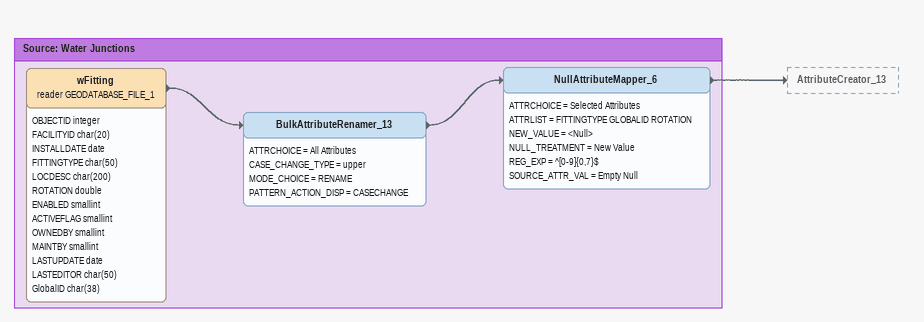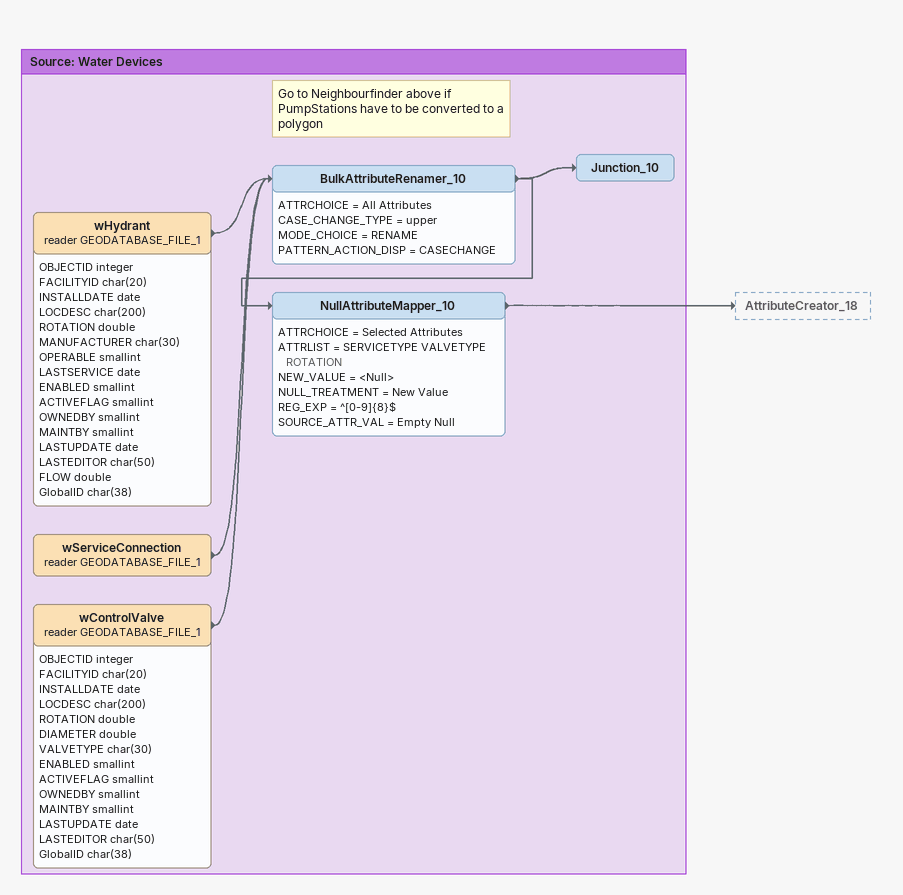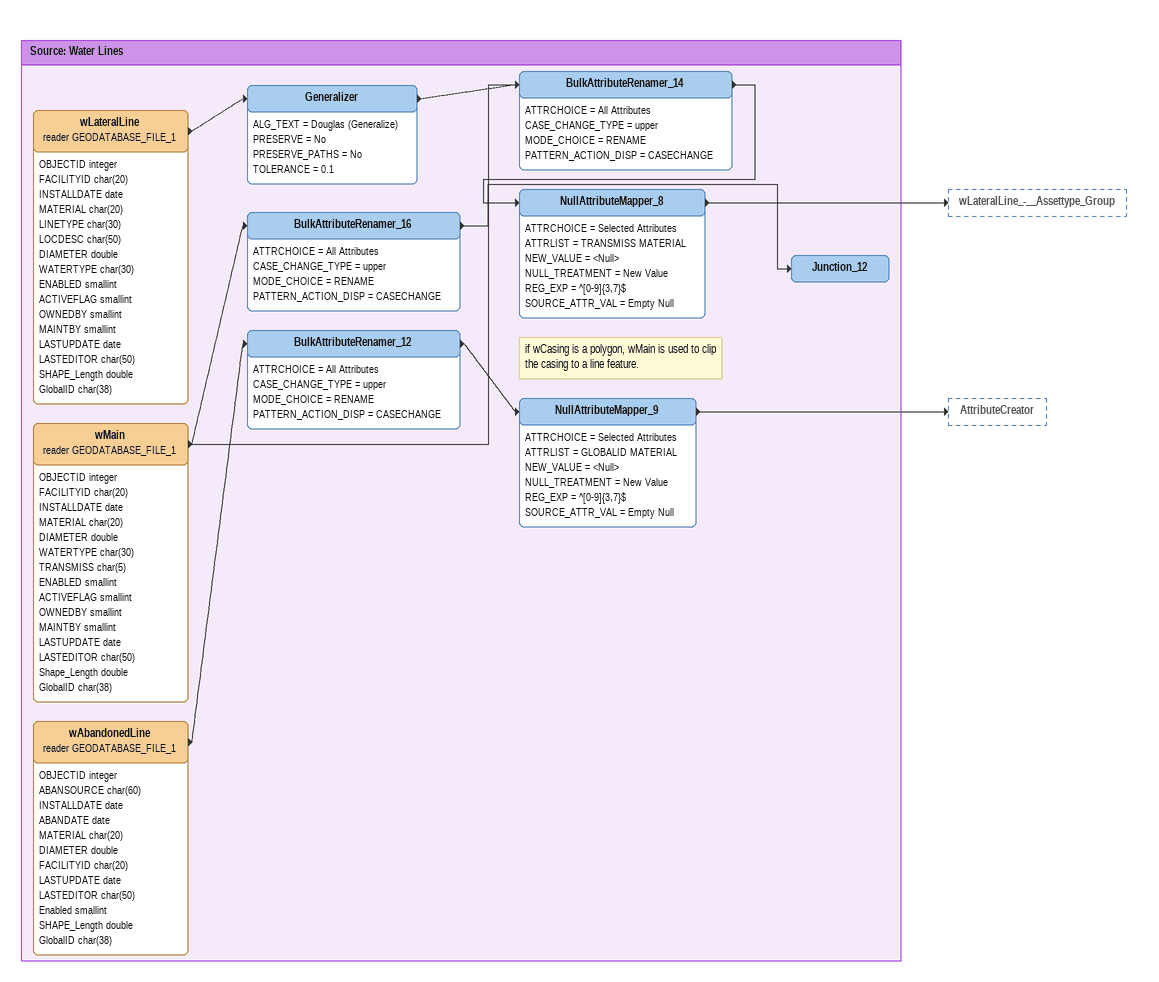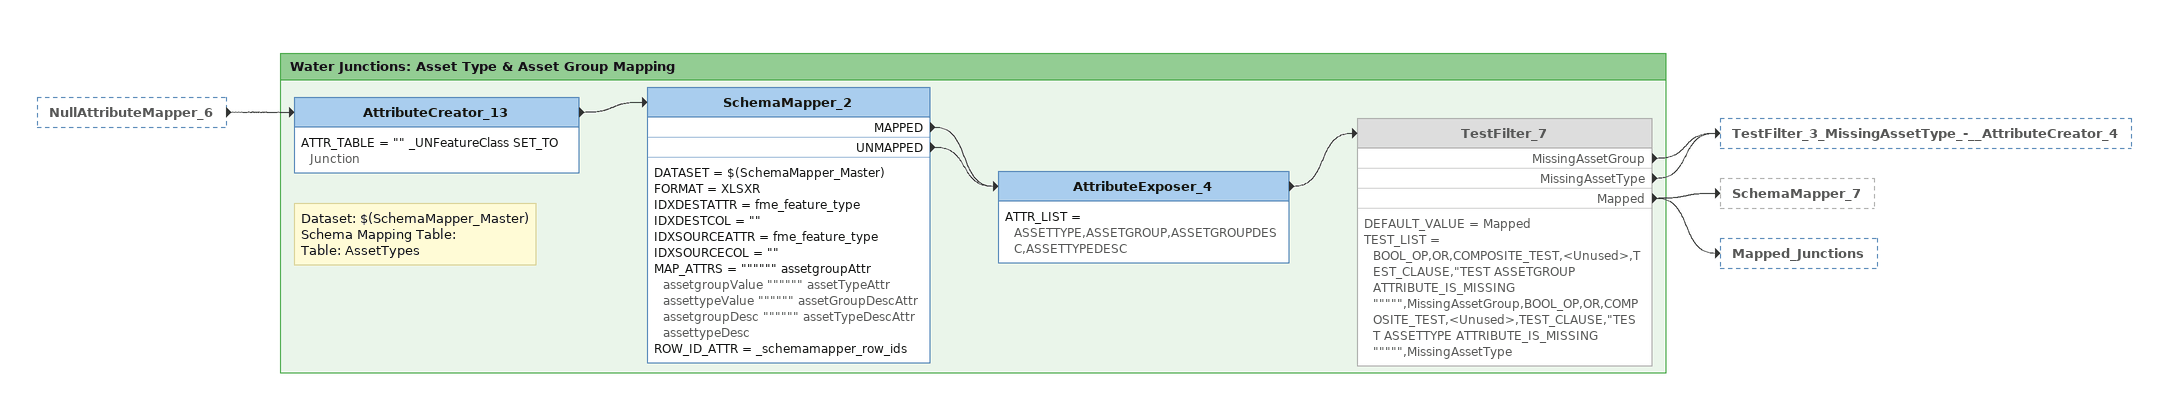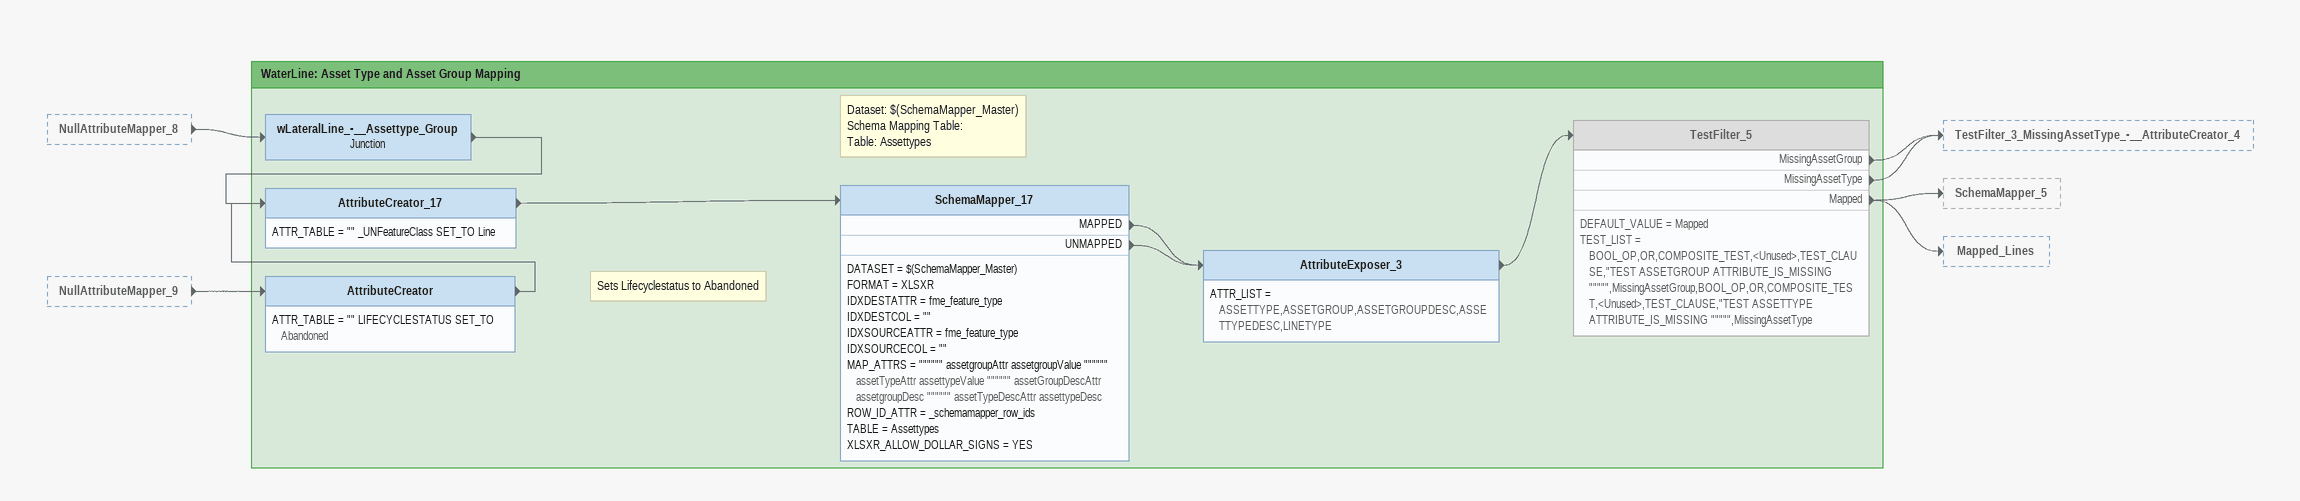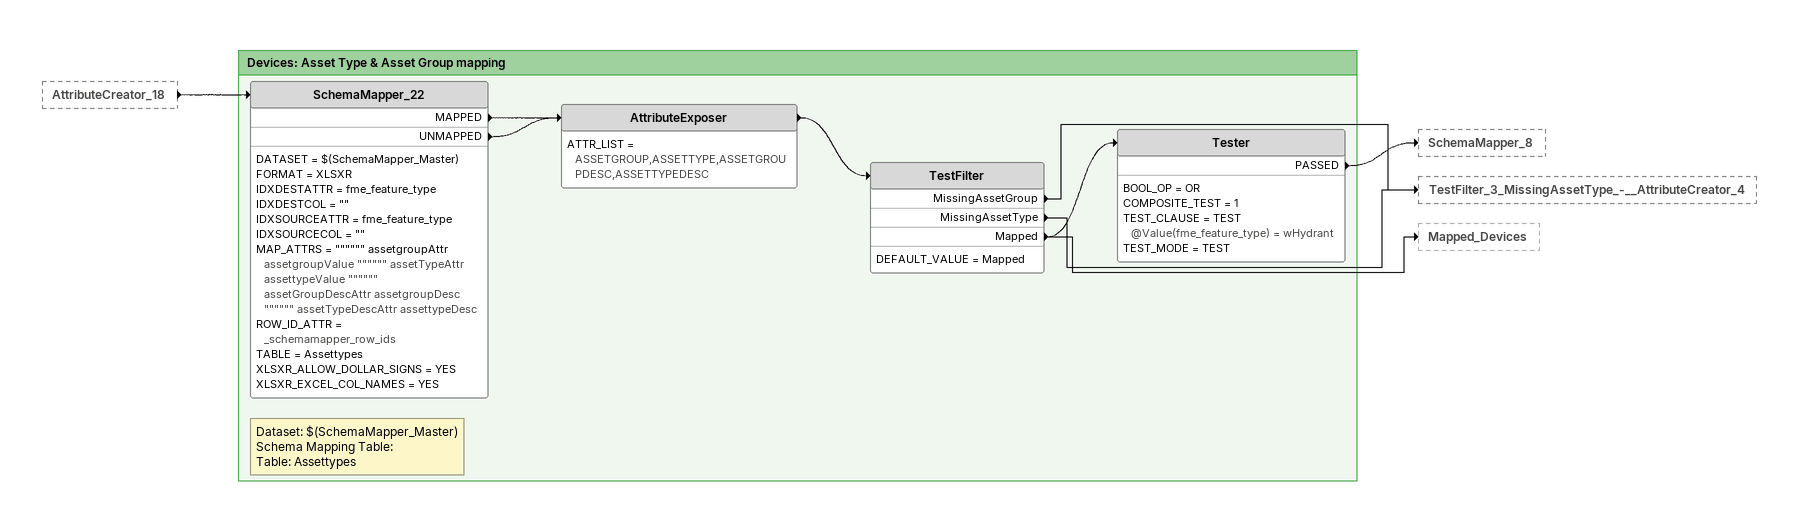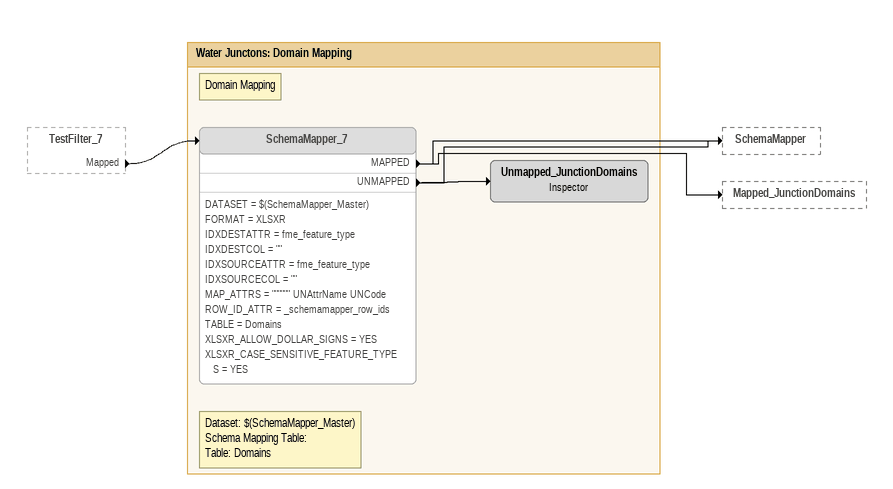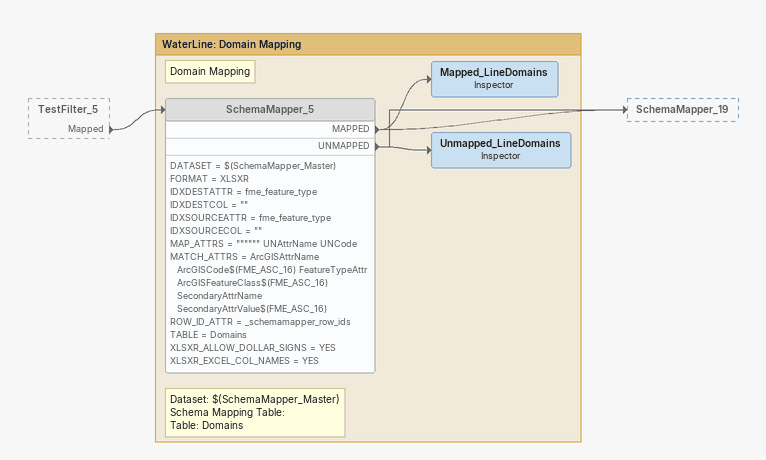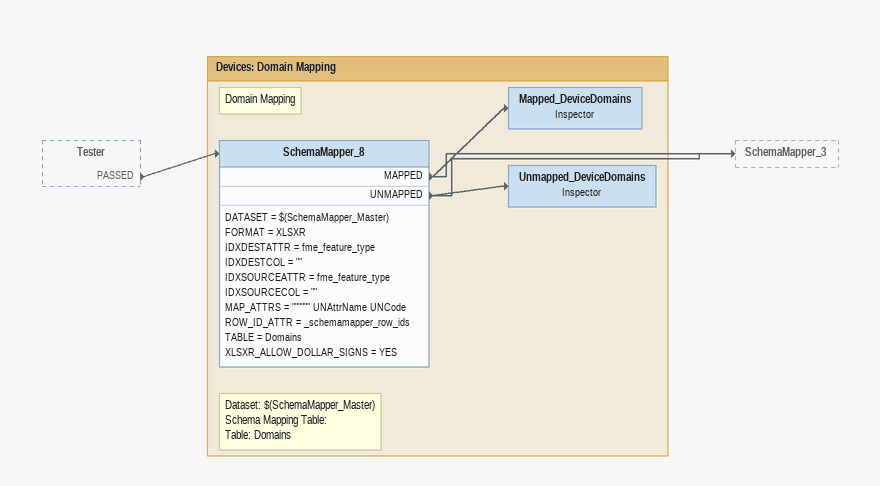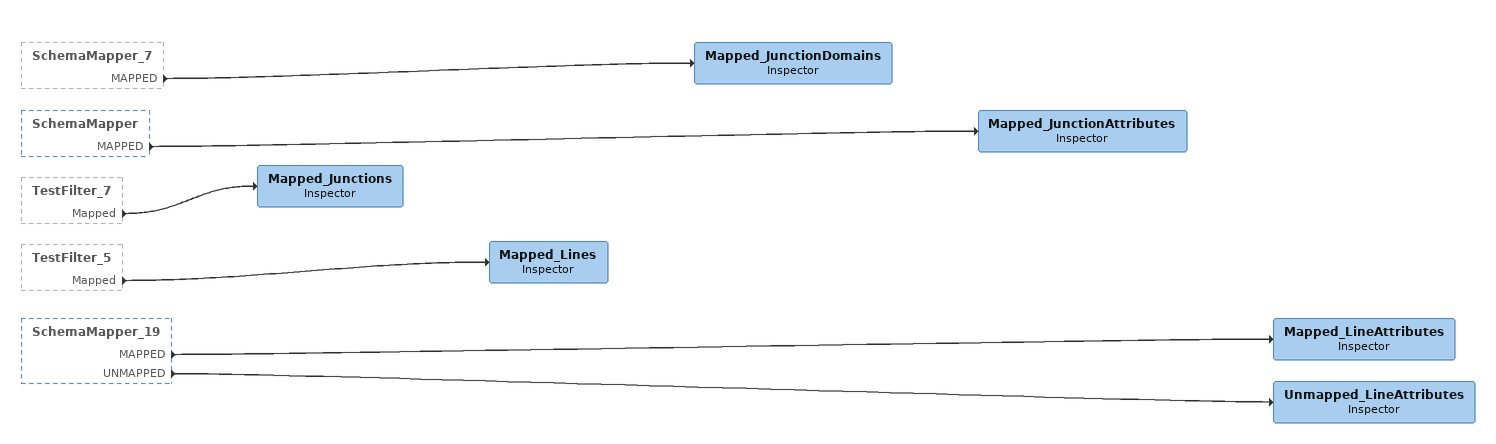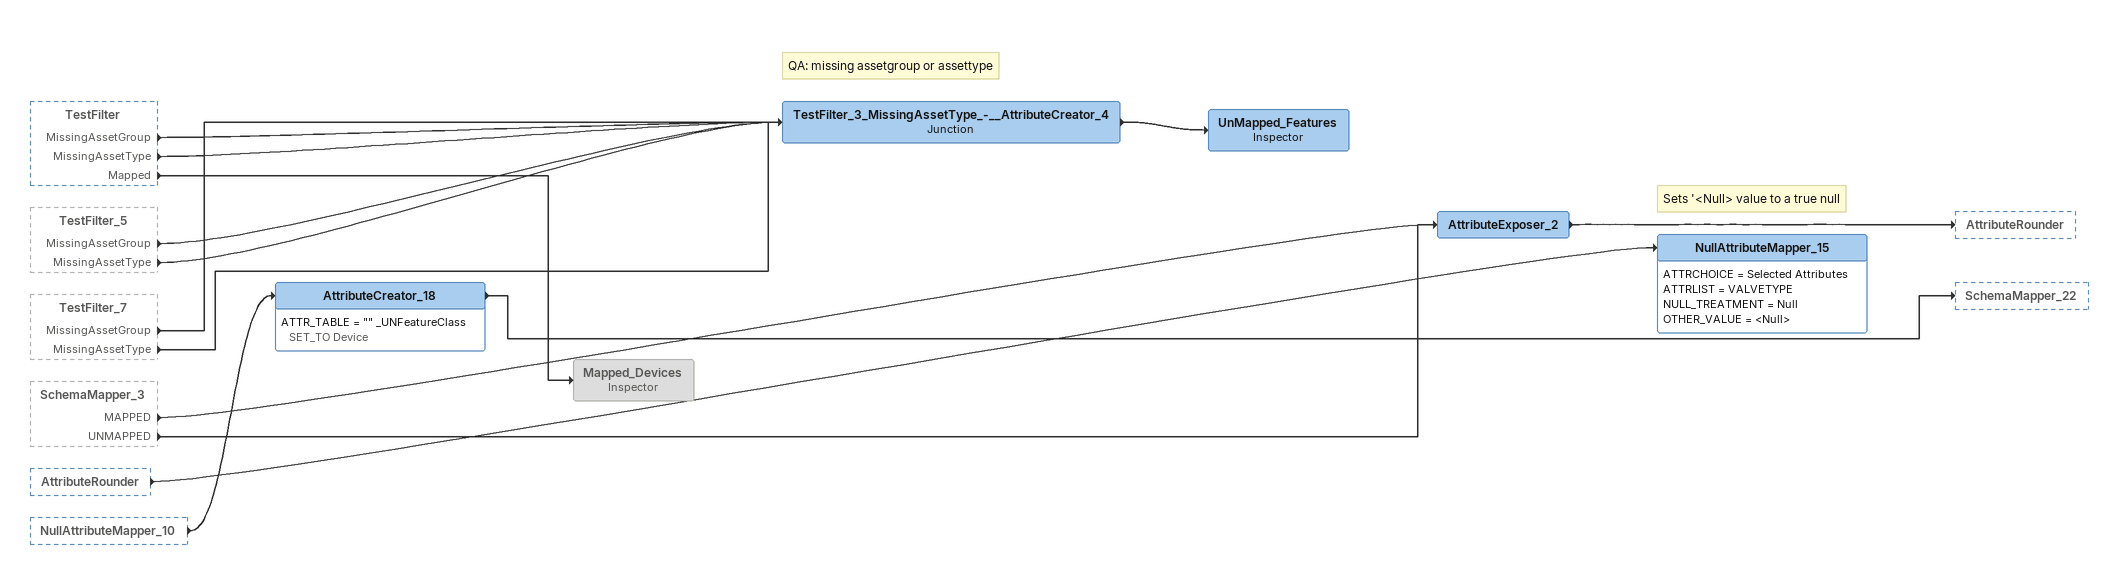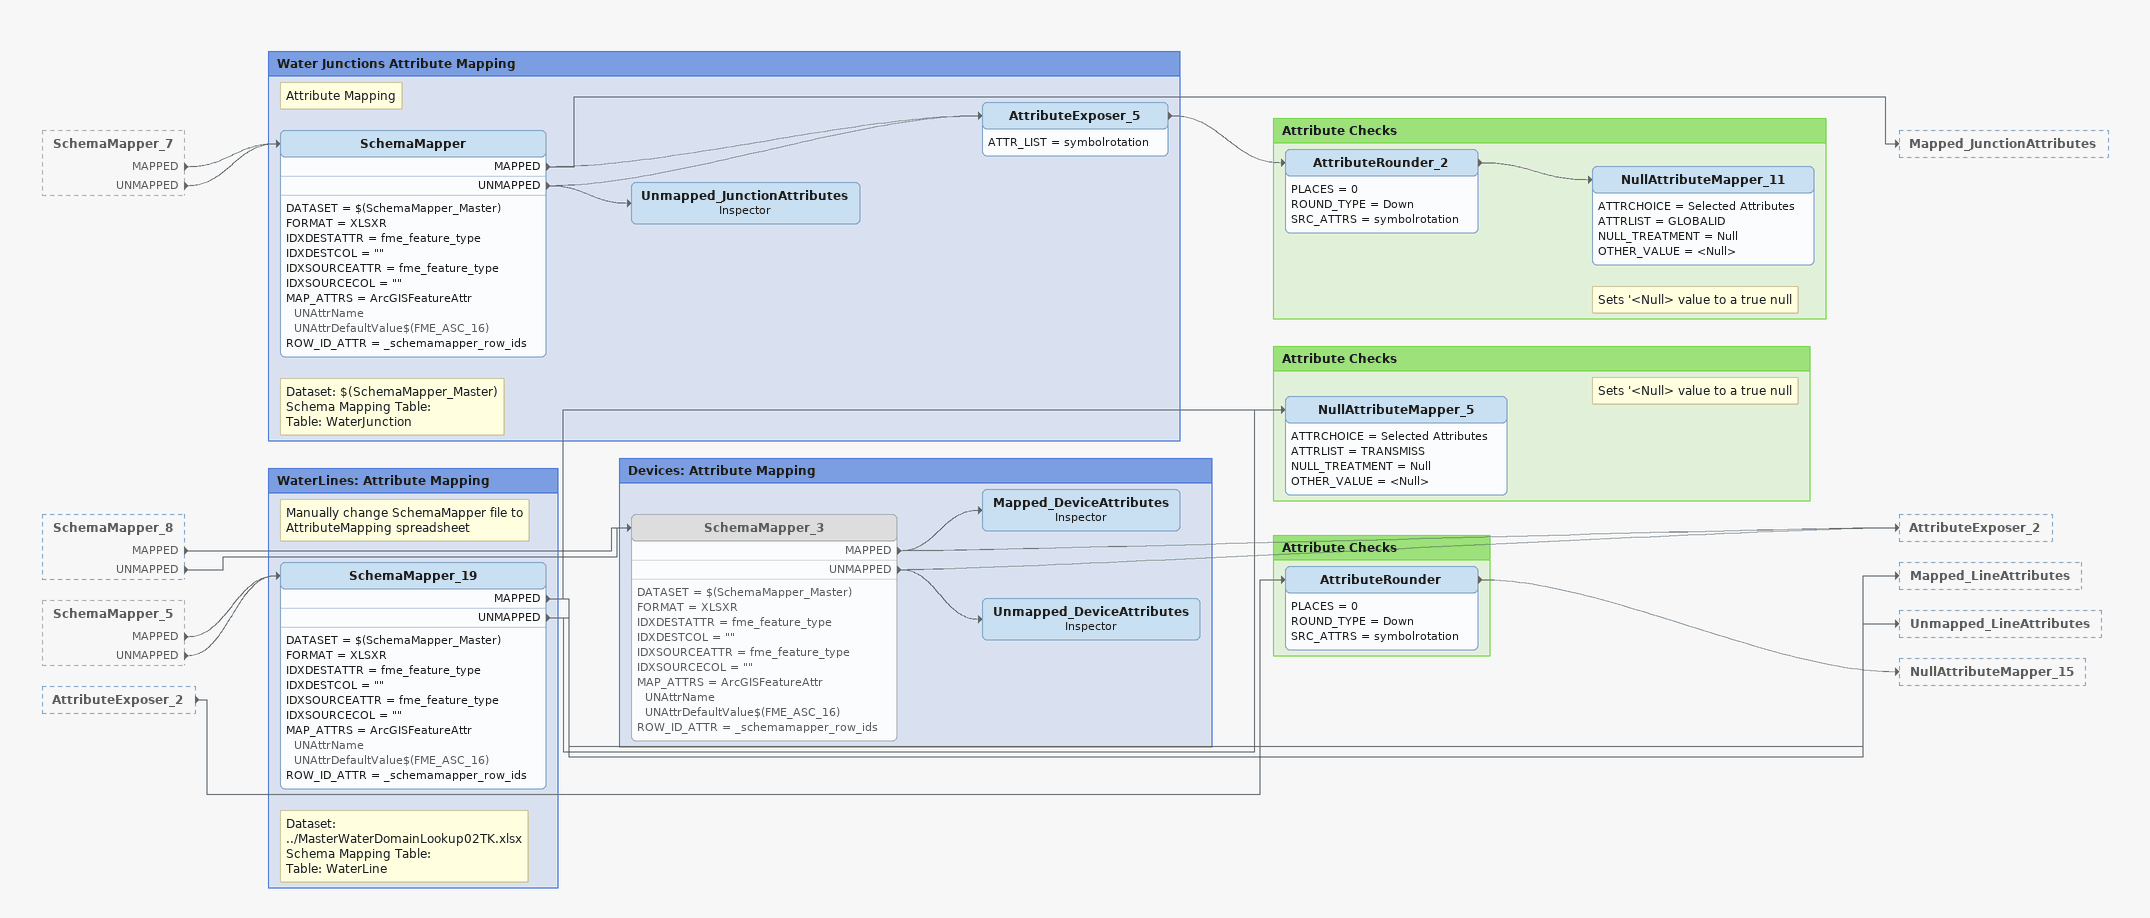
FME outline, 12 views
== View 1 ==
Bookmark: Source: Water Junctions
wFitting (reader GEODATABASE_FILE_1)
    attributes: OBJECTID integer, FACILITYID char(20), INSTALLDATE date, FITTINGTYPE char(50), LOCDESC char(200), ROTATION double, ENABLED smallint, ACTIVEFLAG smallint, OWNEDBY smallint, MAINTBY smallint, LASTUPDATE date, LASTEDITOR char(50), GlobalID char(38)
    -> BulkAttributeRenamer_13
BulkAttributeRenamer_13
    ATTRCHOICE = All Attributes
    CASE_CHANGE_TYPE = upper
    MODE_CHOICE = RENAME
    PATTERN_ACTION_DISP = CASECHANGE
    -> NullAttributeMapper_6
NullAttributeMapper_6
    ATTRCHOICE = Selected Attributes
    ATTRLIST = FITTINGTYPE GLOBALID ROTATION
    NEW_VALUE = <Null>
    NULL_TREATMENT = New Value
    REG_EXP = ^[0-9]{0,7}$
    SOURCE_ATTR_VAL = Empty Null
    -> AttributeCreator_13

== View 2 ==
Bookmark: Source: Water Devices
wHydrant (reader GEODATABASE_FILE_1)
    attributes: OBJECTID integer, FACILITYID char(20), INSTALLDATE date, LOCDESC char(200), ROTATION double, MANUFACTURER char(30), OPERABLE smallint, LASTSERVICE date, ENABLED smallint, ACTIVEFLAG smallint, OWNEDBY smallint, MAINTBY smallint, LASTUPDATE date, LASTEDITOR char(50), FLOW double, GlobalID char(38)
    -> BulkAttributeRenamer_10
wServiceConnection (reader GEODATABASE_FILE_1)
    -> BulkAttributeRenamer_10
wControlValve (reader GEODATABASE_FILE_1)
    attributes: OBJECTID integer, FACILITYID char(20), INSTALLDATE date, LOCDESC char(200), ROTATION double, DIAMETER double, VALVETYPE char(30), ENABLED smallint, ACTIVEFLAG smallint, OWNEDBY smallint, MAINTBY smallint, LASTUPDATE date, LASTEDITOR char(50), GlobalID char(38)
    -> BulkAttributeRenamer_10
BulkAttributeRenamer_10
    ATTRCHOICE = All Attributes
    CASE_CHANGE_TYPE = upper
    MODE_CHOICE = RENAME
    PATTERN_ACTION_DISP = CASECHANGE
    -> NullAttributeMapper_10
    -> Junction_10
Note: Go to Neighbourfinder above if PumpStations have to be converted to a polygon
Junction_10
NullAttributeMapper_10
    ATTRCHOICE = Selected Attributes
    ATTRLIST = SERVICETYPE VALVETYPE ROTATION
    NEW_VALUE = <Null>
    NULL_TREATMENT = New Value
    REG_EXP = ^[0-9]{8}$
    SOURCE_ATTR_VAL = Empty Null
    -> AttributeCreator_18

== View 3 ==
Bookmark: Source: Water Lines
wLateralLine (reader GEODATABASE_FILE_1)
    attributes: OBJECTID integer, FACILITYID char(20), INSTALLDATE date, MATERIAL char(20), LINETYPE char(30), LOCDESC char(50), DIAMETER double, WATERTYPE char(30), ENABLED smallint, ACTIVEFLAG smallint, OWNEDBY smallint, MAINTBY smallint, LASTUPDATE date, LASTEDITOR char(50), SHAPE_Length double, GlobalID char(38)
    -> Generalizer
Generalizer
    ALG_TEXT = Douglas (Generalize)
    PRESERVE = No
    PRESERVE_PATHS = No
    TOLERANCE = 0.1
    -> BulkAttributeRenamer_14
wMain (reader GEODATABASE_FILE_1)
    attributes: OBJECTID integer, FACILITYID char(20), INSTALLDATE date, MATERIAL char(20), DIAMETER double, WATERTYPE char(30), TRANSMISS char(5), ENABLED smallint, ACTIVEFLAG smallint, OWNEDBY smallint, MAINTBY smallint, LASTUPDATE date, LASTEDITOR char(50), Shape_Length double, GlobalID char(38)
    -> BulkAttributeRenamer_16
    -> BulkAttributeRenamer_14
BulkAttributeRenamer_14
    ATTRCHOICE = All Attributes
    CASE_CHANGE_TYPE = upper
    MODE_CHOICE = RENAME
    PATTERN_ACTION_DISP = CASECHANGE
    -> NullAttributeMapper_8
NullAttributeMapper_8
    ATTRCHOICE = Selected Attributes
    ATTRLIST = TRANSMISS MATERIAL
    NEW_VALUE = <Null>
    NULL_TREATMENT = New Value
    REG_EXP = ^[0-9]{3,7}$
    SOURCE_ATTR_VAL = Empty Null
    -> wLateralLine_-__Assettype_Group
BulkAttributeRenamer_16
    ATTRCHOICE = All Attributes
    CASE_CHANGE_TYPE = upper
    MODE_CHOICE = RENAME
    PATTERN_ACTION_DISP = CASECHANGE
    -> Junction_12
Note: if wCasing is a polygon, wMain is used to clip the casing to a line feature.
Junction_12
wAbandonedLine (reader GEODATABASE_FILE_1)
    attributes: OBJECTID integer, ABANSOURCE char(60), INSTALLDATE date, ABANDATE date, MATERIAL char(20), DIAMETER double, FACILITYID char(20), LASTUPDATE date, LASTEDITOR char(50), Enabled smallint, SHAPE_Length double, GlobalID char(38)
    -> BulkAttributeRenamer_12
BulkAttributeRenamer_12
    ATTRCHOICE = All Attributes
    CASE_CHANGE_TYPE = upper
    MODE_CHOICE = RENAME
    PATTERN_ACTION_DISP = CASECHANGE
    -> NullAttributeMapper_9
NullAttributeMapper_9
    ATTRCHOICE = Selected Attributes
    ATTRLIST = GLOBALID MATERIAL
    NEW_VALUE = <Null>
    NULL_TREATMENT = New Value
    REG_EXP = ^[0-9]{3,7}$
    SOURCE_ATTR_VAL = Empty Null
    -> AttributeCreator

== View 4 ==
NullAttributeMapper_6 [outside]
    -> AttributeCreator_13

Bookmark: Water Junctions: Asset Type & Asset Group Mapping
Note: Dataset: $(SchemaMapper_Master) / Schema Mapping Table: / Table: AssetTypes
AttributeCreator_13
    ATTR_TABLE = "" _UNFeatureClass SET_TO Junction
    -> SchemaMapper_2
SchemaMapper_2
    DATASET = $(SchemaMapper_Master)
    FORMAT = XLSXR
    IDXDESTATTR = fme_feature_type
    IDXDESTCOL = ""
    IDXSOURCEATTR = fme_feature_type
    IDXSOURCECOL = ""
    MAP_ATTRS = """""" assetgroupAttr assetgroupValue """""" assetTypeAttr assettypeValue """""" assetGroupDescAttr assetgroupDesc """""" assetTypeDescAttr assettypeDesc
    ROW_ID_ATTR = _schemamapper_row_ids
    MAPPED -> AttributeExposer_4
    UNMAPPED -> AttributeExposer_4
AttributeExposer_4
    ATTR_LIST = ASSETTYPE,ASSETGROUP,ASSETGROUPDESC,ASSETTYPEDESC
    -> TestFilter_7
TestFilter_7 [off]
    DEFAULT_VALUE = Mapped
    TEST_LIST = BOOL_OP,OR,COMPOSITE_TEST,<Unused>,TEST_CLAUSE,"TEST ASSETGROUP ATTRIBUTE_IS_MISSING """"",MissingAssetGroup,BOOL_OP,OR,COMPOSITE_TEST,<Unused>,TEST_CLAUSE,"TEST ASSETTYPE ATTRIBUTE_IS_MISSING """"",MissingAssetType
    MissingAssetGroup -> TestFilter_3_MissingAssetType_-__AttributeCreator_4
    MissingAssetType -> TestFilter_3_MissingAssetType_-__AttributeCreator_4
    Mapped -> SchemaMapper_7
    Mapped -> Mapped_Junctions

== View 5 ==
NullAttributeMapper_8 [outside]
    -> wLateralLine_-__Assettype_Group
NullAttributeMapper_9 [outside]
    -> AttributeCreator

Bookmark: WaterLine: Asset Type and Asset Group Mapping
wLateralLine_-__Assettype_Group: Junction
    -> AttributeCreator_17
Note: Sets Lifecyclestatus to Abandoned
AttributeCreator
    ATTR_TABLE = "" LIFECYCLESTATUS SET_TO Abandoned
    -> AttributeCreator_17
AttributeCreator_17
    ATTR_TABLE = "" _UNFeatureClass SET_TO Line
    -> SchemaMapper_17
Note: Dataset: $(SchemaMapper_Master) / Schema Mapping Table: / Table: Assettypes
SchemaMapper_17
    DATASET = $(SchemaMapper_Master)
    FORMAT = XLSXR
    IDXDESTATTR = fme_feature_type
    IDXDESTCOL = ""
    IDXSOURCEATTR = fme_feature_type
    IDXSOURCECOL = ""
    MAP_ATTRS = """""" assetgroupAttr assetgroupValue """""" assetTypeAttr assettypeValue """""" assetGroupDescAttr assetgroupDesc """""" assetTypeDescAttr assettypeDesc
    ROW_ID_ATTR = _schemamapper_row_ids
    TABLE = Assettypes
    XLSXR_ALLOW_DOLLAR_SIGNS = YES
    MAPPED -> AttributeExposer_3
    UNMAPPED -> AttributeExposer_3
AttributeExposer_3
    ATTR_LIST = ASSETTYPE,ASSETGROUP,ASSETGROUPDESC,ASSETTYPEDESC,LINETYPE
    -> TestFilter_5
TestFilter_5 [off]
    DEFAULT_VALUE = Mapped
    TEST_LIST = BOOL_OP,OR,COMPOSITE_TEST,<Unused>,TEST_CLAUSE,"TEST ASSETGROUP ATTRIBUTE_IS_MISSING """"",MissingAssetGroup,BOOL_OP,OR,COMPOSITE_TEST,<Unused>,TEST_CLAUSE,"TEST ASSETTYPE ATTRIBUTE_IS_MISSING """"",MissingAssetType
    MissingAssetGroup -> TestFilter_3_MissingAssetType_-__AttributeCreator_4
    MissingAssetType -> TestFilter_3_MissingAssetType_-__AttributeCreator_4
    Mapped -> SchemaMapper_5
    Mapped -> Mapped_Lines

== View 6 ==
AttributeCreator_18 [outside]
    -> SchemaMapper_22

Bookmark: Devices: Asset Type & Asset Group mapping
Note: Dataset: $(SchemaMapper_Master) / Schema Mapping Table: / Table: Assettypes
SchemaMapper_22
    DATASET = $(SchemaMapper_Master)
    FORMAT = XLSXR
    IDXDESTATTR = fme_feature_type
    IDXDESTCOL = ""
    IDXSOURCEATTR = fme_feature_type
    IDXSOURCECOL = ""
    MAP_ATTRS = """""" assetgroupAttr assetgroupValue """""" assetTypeAttr assettypeValue """""" assetGroupDescAttr assetgroupDesc """""" assetTypeDescAttr assettypeDesc
    ROW_ID_ATTR = _schemamapper_row_ids
    TABLE = Assettypes
    XLSXR_ALLOW_DOLLAR_SIGNS = YES
    XLSXR_EXCEL_COL_NAMES = YES
    MAPPED -> AttributeExposer
    UNMAPPED -> AttributeExposer
AttributeExposer
    ATTR_LIST = ASSETGROUP,ASSETTYPE,ASSETGROUPDESC,ASSETTYPEDESC
    -> TestFilter
TestFilter
    DEFAULT_VALUE = Mapped
    MissingAssetGroup -> TestFilter_3_MissingAssetType_-__AttributeCreator_4
    MissingAssetType -> TestFilter_3_MissingAssetType_-__AttributeCreator_4
    Mapped -> Tester
    Mapped -> Mapped_Devices
Tester
    BOOL_OP = OR
    COMPOSITE_TEST = 1
    TEST_CLAUSE = TEST @Value(fme_feature_type) = wHydrant
    TEST_MODE = TEST
    PASSED -> SchemaMapper_8

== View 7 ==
TestFilter_7 [outside]
    Mapped -> SchemaMapper_7

Bookmark: Water Junctons: Domain Mapping
Note: Dataset: $(SchemaMapper_Master) / Schema Mapping Table: / Table: Domains
Note: Domain Mapping
SchemaMapper_7 [off]
    DATASET = $(SchemaMapper_Master)
    FORMAT = XLSXR
    IDXDESTATTR = fme_feature_type
    IDXDESTCOL = ""
    IDXSOURCEATTR = fme_feature_type
    IDXSOURCECOL = ""
    MAP_ATTRS = """""" UNAttrName UNCode
    ROW_ID_ATTR = _schemamapper_row_ids
    TABLE = Domains
    XLSXR_ALLOW_DOLLAR_SIGNS = YES
    XLSXR_CASE_SENSITIVE_FEATURE_TYPES = YES
    MAPPED -> SchemaMapper
    MAPPED -> Mapped_JunctionDomains
    UNMAPPED -> SchemaMapper
    UNMAPPED -> Unmapped_JunctionDomains
Unmapped_JunctionDomains: Inspector

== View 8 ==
TestFilter_5 [outside]
    Mapped -> SchemaMapper_5

Bookmark: WaterLine: Domain Mapping
Note: Dataset: $(SchemaMapper_Master) / Schema Mapping Table: / Table: Domains
Note: Domain Mapping
SchemaMapper_5 [off]
    DATASET = $(SchemaMapper_Master)
    FORMAT = XLSXR
    IDXDESTATTR = fme_feature_type
    IDXDESTCOL = ""
    IDXSOURCEATTR = fme_feature_type
    IDXSOURCECOL = ""
    MAP_ATTRS = """""" UNAttrName UNCode
    MATCH_ATTRS = ArcGISAttrName ArcGISCode$(FME_ASC_16) FeatureTypeAttr ArcGISFeatureClass$(FME_ASC_16) SecondaryAttrName SecondaryAttrValue$(FME_ASC_16)
    ROW_ID_ATTR = _schemamapper_row_ids
    TABLE = Domains
    XLSXR_ALLOW_DOLLAR_SIGNS = YES
    XLSXR_EXCEL_COL_NAMES = YES
    MAPPED -> SchemaMapper_19
    MAPPED -> Mapped_LineDomains
    UNMAPPED -> SchemaMapper_19
    UNMAPPED -> Unmapped_LineDomains
Mapped_LineDomains: Inspector
Unmapped_LineDomains: Inspector

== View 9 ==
Tester [outside]
    PASSED -> SchemaMapper_8

Bookmark: Devices: Domain Mapping
Note: Dataset: $(SchemaMapper_Master) / Schema Mapping Table: / Table: Domains
Note: Domain Mapping
SchemaMapper_8
    DATASET = $(SchemaMapper_Master)
    FORMAT = XLSXR
    IDXDESTATTR = fme_feature_type
    IDXDESTCOL = ""
    IDXSOURCEATTR = fme_feature_type
    IDXSOURCECOL = ""
    MAP_ATTRS = """""" UNAttrName UNCode
    ROW_ID_ATTR = _schemamapper_row_ids
    TABLE = Domains
    XLSXR_ALLOW_DOLLAR_SIGNS = YES
    MAPPED -> SchemaMapper_3
    MAPPED -> Mapped_DeviceDomains
    UNMAPPED -> SchemaMapper_3
    UNMAPPED -> Unmapped_DeviceDomains
Mapped_DeviceDomains: Inspector
Unmapped_DeviceDomains: Inspector

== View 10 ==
SchemaMapper_7 [outside]
    MAPPED -> Mapped_JunctionDomains
SchemaMapper [outside]
    MAPPED -> Mapped_JunctionAttributes
TestFilter_7 [outside]
    Mapped -> Mapped_Junctions
TestFilter_5 [outside]
    Mapped -> Mapped_Lines
SchemaMapper_19 [outside]
    MAPPED -> Mapped_LineAttributes
    UNMAPPED -> Unmapped_LineAttributes
Mapped_Junctions: Inspector
Mapped_JunctionDomains: Inspector
Mapped_JunctionAttributes: Inspector
Mapped_Lines: Inspector
Mapped_LineAttributes: Inspector
Unmapped_LineAttributes: Inspector

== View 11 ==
TestFilter [outside]
    MissingAssetGroup -> TestFilter_3_MissingAssetType_-__AttributeCreator_4
    MissingAssetType -> TestFilter_3_MissingAssetType_-__AttributeCreator_4
    Mapped -> Mapped_Devices
TestFilter_5 [outside]
    MissingAssetGroup -> TestFilter_3_MissingAssetType_-__AttributeCreator_4
    MissingAssetType -> TestFilter_3_MissingAssetType_-__AttributeCreator_4
TestFilter_7 [outside]
    MissingAssetGroup -> TestFilter_3_MissingAssetType_-__AttributeCreator_4
    MissingAssetType -> TestFilter_3_MissingAssetType_-__AttributeCreator_4
SchemaMapper_3 [outside]
    MAPPED -> AttributeExposer_2
    UNMAPPED -> AttributeExposer_2
AttributeRounder [outside]
    -> NullAttributeMapper_15
NullAttributeMapper_10 [outside]
    -> AttributeCreator_18
AttributeCreator_18
    ATTR_TABLE = "" _UNFeatureClass SET_TO Device
    -> SchemaMapper_22
Note: QA: missing assetgroup or assettype
TestFilter_3_MissingAssetType_-__AttributeCreator_4: Junction
    -> UnMapped_Features
UnMapped_Features: Inspector
AttributeExposer_2
    -> AttributeRounder
Note: Sets '<Null> value to a true null
NullAttributeMapper_15
    ATTRCHOICE = Selected Attributes
    ATTRLIST = VALVETYPE
    NULL_TREATMENT = Null
    OTHER_VALUE = <Null>
Mapped_Devices: Inspector [off]

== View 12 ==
SchemaMapper_7 [outside]
    MAPPED -> SchemaMapper
    UNMAPPED -> SchemaMapper
SchemaMapper_8 [outside]
    MAPPED -> SchemaMapper_3
    UNMAPPED -> SchemaMapper_3
SchemaMapper_5 [outside]
    MAPPED -> SchemaMapper_19
    UNMAPPED -> SchemaMapper_19
AttributeExposer_2 [outside]
    -> AttributeRounder

Bookmark: Water Junctions Attribute Mapping
Note: Attribute Mapping
Note: Dataset: $(SchemaMapper_Master) / Schema Mapping Table: / Table: WaterJunction
SchemaMapper
    DATASET = $(SchemaMapper_Master)
    FORMAT = XLSXR
    IDXDESTATTR = fme_feature_type
    IDXDESTCOL = ""
    IDXSOURCEATTR = fme_feature_type
    IDXSOURCECOL = ""
    MAP_ATTRS = ArcGISFeatureAttr UNAttrName UNAttrDefaultValue$(FME_ASC_16)
    ROW_ID_ATTR = _schemamapper_row_ids
    MAPPED -> AttributeExposer_5
    MAPPED -> Mapped_JunctionAttributes
    UNMAPPED -> AttributeExposer_5
    UNMAPPED -> Unmapped_JunctionAttributes
AttributeExposer_5
    ATTR_LIST = symbolrotation
    -> AttributeRounder_2
Unmapped_JunctionAttributes: Inspector

Bookmark: Attribute Checks
AttributeRounder_2
    PLACES = 0
    ROUND_TYPE = Down
    SRC_ATTRS = symbolrotation
    -> NullAttributeMapper_11
Note: Sets '<Null> value to a true null
NullAttributeMapper_11
    ATTRCHOICE = Selected Attributes
    ATTRLIST = GLOBALID
    NULL_TREATMENT = Null
    OTHER_VALUE = <Null>

Bookmark: WaterLines: Attribute Mapping
Note: Dataset: ../MasterWaterDomainLookup02TK.xlsx / Schema Mapping Table: / Table: WaterLine
Note: Manually change SchemaMapper file to AttributeMapping spreadsheet
SchemaMapper_19
    DATASET = $(SchemaMapper_Master)
    FORMAT = XLSXR
    IDXDESTATTR = fme_feature_type
    IDXDESTCOL = ""
    IDXSOURCEATTR = fme_feature_type
    IDXSOURCECOL = ""
    MAP_ATTRS = ArcGISFeatureAttr UNAttrName UNAttrDefaultValue$(FME_ASC_16)
    ROW_ID_ATTR = _schemamapper_row_ids
    MAPPED -> NullAttributeMapper_5
    MAPPED -> Mapped_LineAttributes
    UNMAPPED -> NullAttributeMapper_5
    UNMAPPED -> Unmapped_LineAttributes

Bookmark: Attribute Checks
Note: Sets '<Null> value to a true null
NullAttributeMapper_5
    ATTRCHOICE = Selected Attributes
    ATTRLIST = TRANSMISS
    NULL_TREATMENT = Null
    OTHER_VALUE = <Null>

Bookmark: Devices: Attribute Mapping
SchemaMapper_3 [off]
    DATASET = $(SchemaMapper_Master)
    FORMAT = XLSXR
    IDXDESTATTR = fme_feature_type
    IDXDESTCOL = ""
    IDXSOURCEATTR = fme_feature_type
    IDXSOURCECOL = ""
    MAP_ATTRS = ArcGISFeatureAttr UNAttrName UNAttrDefaultValue$(FME_ASC_16)
    ROW_ID_ATTR = _schemamapper_row_ids
    MAPPED -> AttributeExposer_2
    MAPPED -> Mapped_DeviceAttributes
    UNMAPPED -> AttributeExposer_2
    UNMAPPED -> Unmapped_DeviceAttributes
Mapped_DeviceAttributes: Inspector
Unmapped_DeviceAttributes: Inspector

Bookmark: Attribute Checks
AttributeRounder
    PLACES = 0
    ROUND_TYPE = Down
    SRC_ATTRS = symbolrotation
    -> NullAttributeMapper_15
